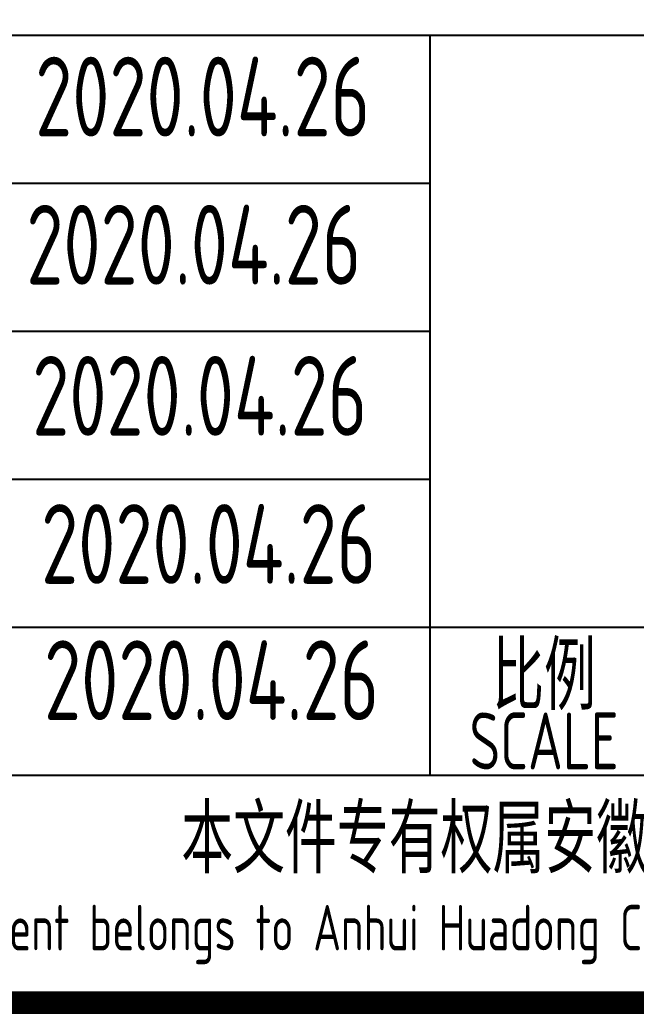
# Model space of a CAD drawing. Extents: x 6250600 to 6678662, y -692028 to -290561.
# Drawn here: x 6517361 to 6520070, y -465433 to -461066 of the extents above; entities that cross this region are included whole.
import ezdxf
from ezdxf.enums import TextEntityAlignment as Align

# ---------------------------------------------------------------- set-up
doc = ezdxf.new("R2010")
doc.units = 0
doc.header["$LTSCALE"] = 1000
doc.header["$MEASUREMENT"] = 0
doc.linetypes.add('2', pattern=[18.5, 12, -3, 0.5, -3])
doc.layers.get('0').update_dxf_attribs({"linetype": 'CONTINUOUS'})
doc.layers.add('PUB_TITLE', color=4, linetype='CONTINUOUS')
doc.styles.add('AHD', font='sceie.shx', dxfattribs={"width": 0.7, "bigfont": 'sceic.shx'})
doc.styles.add('sceie', font='sceie.shx', dxfattribs={"width": 0.7, "bigfont": 'sceic.shx'})

# ---------------------------------------------------------------- blocks, each defined once
blk = doc.blocks.new('qm')
at = {"style": 'sceie', "width": 0.8}
for p in [(-941169.6, -984626.3), (-941208.7, -985276.9), (-941182.6, -985940.5), (-941143.6, -986591.1), (-941130.5, -987189.7)]:
    blk.add_attdef('2020.04.26', text='', height=350, dxfattribs=at).set_placement(p, align=Align.MIDDLE)

msp = doc.modelspace()

# ---------------------------------------------------------------- linework, layer by layer
for p, q in [((6513665, -461132.7), (6531665, -461132.7)), ((6519165, -464382.7), (6519165, -461132.7)), ((6513665, -461782.7), (6519165, -461782.7)), ((6513665, -462432.7), (6519165, -462432.7)), ((6513665, -463082.7), (6519165, -463082.7)), ((6513665, -463732.7), (6531665, -463732.7)), ((6513665, -464382.7), (6531665, -464382.7)), ((6513665, -465382.7), (6531665, -465382.7))]:
    msp.add_line(p, q)
at = {"layer": 'PUB_TITLE', "color": 4, "const_width": 100}
msp.add_lwpolyline([(6475765, -465382.7), (6531665, -465382.7), (6531665, -425382.7), (6475765, -425382.7)], close=True, dxfattribs=at)

# ---------------------------------------------------------------- block references
at = {"color": 4, "linetype": '2'}
ref = msp.add_blockref('qm', (7459333.9, 523223.9), dxfattribs=at)
ref.add_attrib('2020.04.26', '2020.04.26', dxfattribs={"height": 350, "style": 'sceie', "width": 0.8}).set_placement((6518203.4, -463965.8), align=Align.MIDDLE)
ref.add_attrib('2020.04.26', '2020.04.26', dxfattribs={"height": 350, "style": 'sceie', "width": 0.8}).set_placement((6518190.4, -463367.3), align=Align.MIDDLE)
ref.add_attrib('2020.04.26', '2020.04.26', dxfattribs={"height": 350, "style": 'sceie', "width": 0.8}).set_placement((6518151.3, -462716.7), align=Align.MIDDLE)
ref.add_attrib('2020.04.26', '2020.04.26', dxfattribs={"height": 350, "style": 'sceie', "width": 0.8}).set_placement((6518125.3, -462053), align=Align.MIDDLE)
ref.add_attrib('2020.04.26', '2020.04.26', dxfattribs={"height": 350, "style": 'sceie', "width": 0.8}).set_placement((6518164.3, -461402.4), align=Align.MIDDLE)

# ---------------------------------------------------------------- texts
at = {"style": 'AHD', "width": 0.8}
for s, height, p in [('比例', 300, (6519665, -463932.7)), ('比例', 300, (6519665, -463932.7)), ('SCALE', 250, (6519665, -464232.7)), ('SCALE', 250, (6519665, -464232.7)), ('本文件专有权属安徽华东化工医药工程有限责任公司所有,未经许可不得复制或转让给第三方', 300, (6522665, -464682.7)), ('本文件专有权属安徽华东化工医药工程有限责任公司所有,未经许可不得复制或转让给第三方', 300, (6522665, -464682.7)), ('The proprietary right of this document belongs to Anhui Huadong Chemical And Medical Engineering  Co.,Ltd.  and any replication or transfer to the 3rd. side is forbidden without its permission. ', 200, (6522665, -465082.7)), ('The proprietary right of this document belongs to Anhui Huadong Chemical And Medical Engineering  Co.,Ltd.  and any replication or transfer to the 3rd. side is forbidden without its permission. ', 200, (6522665, -465082.7))]:
    msp.add_text(s, height=height, dxfattribs=at).set_placement(p, align=Align.MIDDLE)

doc.saveas('drawing.dxf')
